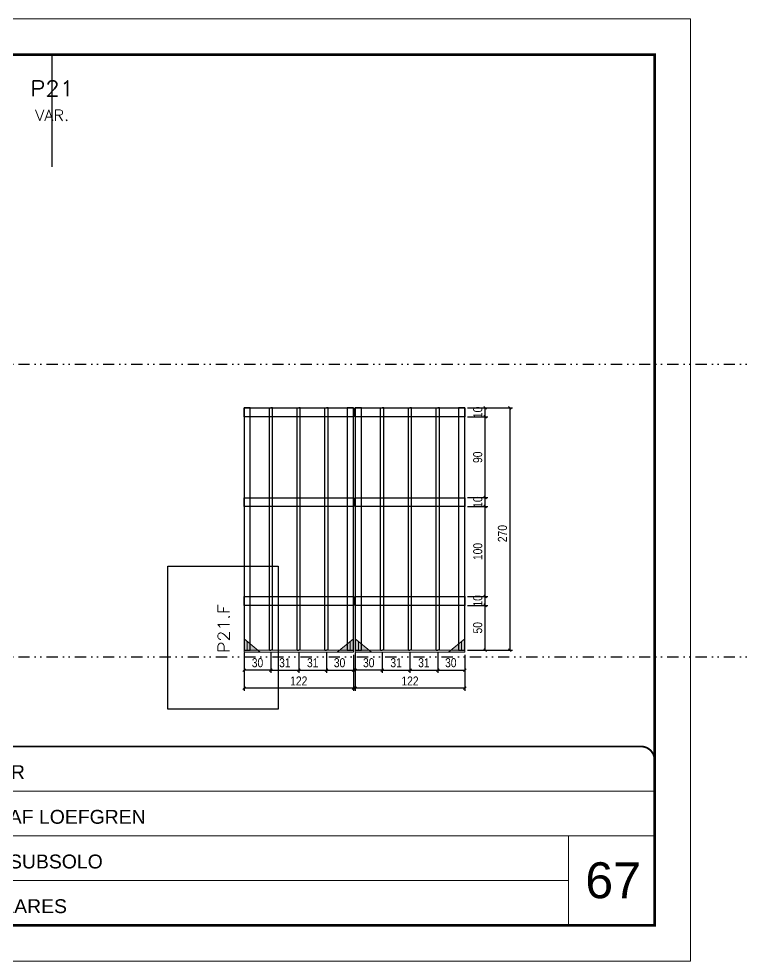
# Model space of a CAD drawing. Header units: millimetres. Extents: x 13777 to 27878, y -21631 to 6985.
# Drawn here: x 18306 to 19115, y -12442 to -11392 of the extents above; entities that cross this region are included whole.
import ezdxf
from ezdxf.enums import TextEntityAlignment as Align

# ---------------------------------------------------------------- set-up
doc = ezdxf.new("R2010")
doc.units = ezdxf.units.MM
for name, pattern in [('CONTINUO', [0]), ('DASHED', [0.75, 0.5, -0.25]), ('DIVIDE2', [0.625, 0.25, -0.125, 0, -0.125, 0, -0.125]), ('HIDDEN', [0.375, 0.25, -0.125])]:
    doc.linetypes.add(name, pattern=pattern)
doc.layers.add('00-FELIPE', color=6, linetype='Continuous', plot=False)
for name, color, linetype, lineweight in [('CARIMBO', 255, 'Continuous', 9), ('Folhas', 255, 'Continuous', 9), ('Madeira', 126, 'Continuous', 18), ('Sarr 2.2x7', 40, 'Continuous', 9), ('SARRAFO DE PRESSAO', 251, 'DASHED', 9), ('Texto Seção', 7, 'Continuous', 15)]:
    doc.layers.add(name, color=color, linetype=linetype, lineweight=lineweight)
for name, color, linetype in [('COTA', 241, 'Continuous'), ('Nível', 160, 'Continuous'), ('SARR_2.2x10', 60, 'Continuous'), ('SARR_3.5x7', 81, 'Continuous'), ('SARR_7x7', 40, 'Continuous'), ('Texto de Titulo', 7, 'Continuous'), ('Texto Qtd Sarr', 242, 'Continuous')]:
    doc.layers.add(name, color=color, linetype=linetype)
doc.styles.add('ARIAL', font='arial.ttf')
doc.styles.add('COTA TECNICA', font='techl___.ttf', dxfattribs={"height": 10})
doc.styles.add('REGUA-120', font='ROMANS.shx', dxfattribs={"height": 15})
doc.styles.add('ROMANS', font='romans.shx')
doc.styles.add('Tecnologia', font='')
doc.styles.get('Tecnologia').set_extended_font_data('Forgotten Futurist')
doc.dimstyles.new('PAINEL', dxfattribs={"dimtxt": 10, "dimasz": 3, "dimexe": 3, "dimexo": 3, "dimgap": 3, "dimtad": 1, "dimdec": 1, "dimzin": 12, "dimdsep": 46, "dimtxsty": 'COTA TECNICA', "dimblk1": 'OBLIQUE', "dimblk2": 'OBLIQUE', "dimsah": 1, "dimcen": 0.9, "dimclrd": 4, "dimclre": 4, "dimclrt": 240, "dimadec": 1, "dimazin": 3, "dimtfac": 1, "dimtdec": 1, "dimtmove": 0, "dimatfit": 3, "dimfxl": 1, "dimtolj": 1, "dimtzin": 12, "dimarcsym": 0})

# ---------------------------------------------------------------- blocks, each defined once
blk = doc.blocks.new('9999999999')
at = {"color": 30, "linetype": 'CONTINUO'}
for p, q in [((98564.6, 34230.2), (98564.6, 34429.4)), ((98564.6, 34379.6), (99584, 34379.6)), ((98564.6, 34329.8), (99488, 34329.8)), ((99584, 34329.8), (99488, 34329.8)), ((99488, 34329.8), (99488, 34230.2)), ((98564.6, 34280), (99488, 34280))]:
    blk.add_line(p, q, dxfattribs=at)
at = {"color": 30, "linetype": 'CONTINUO', "const_width": 2}
blk.add_lwpolyline([(99584, 34230.2), (99584, 34414.4, 0.414214), (99569, 34429.4), (98229, 34429.4, 0.414214), (98214, 34414.4), (98214, 34245.2, 0.414214), (98229, 34230.2), (99584, 34230.2)], format="xyb", dxfattribs=at)
at = {"layer": 'Folhas'}
blk.add_lwpolyline([(98139, 34190.2), (99624, 34190.2), (99624, 35240.2), (98139, 35240.2)], close=True, dxfattribs=at)
at = {"layer": 'Folhas', "color": 30, "const_width": 3}
blk.add_lwpolyline([(98214, 34230.2), (99584, 34230.2), (99584, 35200.2), (98214, 35200.2)], close=True, dxfattribs=at)
at = {"color": 7, "linetype": 'Continuous', "ltscale": 5, "style": 'ARIAL'}
for s, height, p in [('SKR', 15.48, (98837.7, 34393.1)), ('LEAF LOEFGREN', 15.483, (98837.7, 34343.3)), ('4° SUBSOLO', 15.48, (98837.7, 34293.5)), ('NOVA SISTEMAS CONSTRUTIVOS', 11.059, (98263.2, 34267.2)), ('PILARES', 15.48, (98837.7, 34243.7))]:
    blk.add_text(s, height=height, dxfattribs=at).set_placement(p)
at = {"layer": 'Folhas', "color": 7, "style": 'Tecnologia', "width": 1.5}
for s, p in [('CLIENTE:', (98573.7, 34397.2)), ('OBRA:', (98573.7, 34347.3)), ('PAVIMENTO:', (98573.7, 34297.5)), ('PROJETO:', (98573.7, 34247.7))]:
    blk.add_text(s, height=14, dxfattribs=at).set_placement(p)
blk = doc.blocks.new('_Oblique')
at = {"color": 0, "linetype": 'ByBlock', "lineweight": -2}
blk.add_line((-0.5, -0.5), (0.5, 0.5), dxfattribs=at)
blk = doc.blocks.new('*D3008')
at = {"layer": 'COTA', "color": 4, "lineweight": -2, "transparency": 16777216}
for p, q in [((18681.4, -12114.2), (18681.4, -12141.4)), ((18803.4, -12114.2), (18803.4, -12141.4)), ((18803.4, -12138.4), (18681.4, -12138.4))]:
    blk.add_line(p, q, dxfattribs=at)
at = {"layer": 'Defpoints', "color": 0, "transparency": 16777216}
for p in [(18681.4, -12111.2), (18803.4, -12111.2), (18681.4, -12138.4)]:
    blk.add_point(p, dxfattribs=at)
at = {"layer": 'COTA', "color": 4, "lineweight": -2, "transparency": 16777216, "xscale": 3, "yscale": 3, "zscale": 3, "rotation": 180}
blk.add_blockref('_Oblique', (18681.4, -12138.4), dxfattribs=at)
at = {"layer": 'COTA', "color": 4, "lineweight": -2, "transparency": 16777216, "xscale": 3, "yscale": 3, "zscale": 3}
blk.add_blockref('_Oblique', (18803.4, -12138.4), dxfattribs=at)
at = {"layer": 'COTA', "color": 240, "transparency": 16777216, "insert": (18742.4, -12130.3), "char_height": 10, "attachment_point": 5, "style": 'COTA TECNICA'}
blk.add_mtext('\\A1;122', dxfattribs=at)
blk = doc.blocks.new('*D3009')
at = {"layer": 'COTA', "color": 4, "lineweight": -2, "transparency": 16777216}
for p, q in [((18681.4, -12099), (18681.4, -12121.2)), ((18711.4, -12099), (18711.4, -12121.2)), ((18711.4, -12118.2), (18681.4, -12118.2))]:
    blk.add_line(p, q, dxfattribs=at)
at = {"layer": 'Defpoints', "color": 0, "transparency": 16777216}
for p in [(18681.4, -12096), (18711.4, -12096), (18681.4, -12118.2)]:
    blk.add_point(p, dxfattribs=at)
at = {"layer": 'COTA', "color": 4, "lineweight": -2, "transparency": 16777216, "xscale": 3, "yscale": 3, "zscale": 3, "rotation": 180}
blk.add_blockref('_Oblique', (18681.4, -12118.2), dxfattribs=at)
at = {"layer": 'COTA', "color": 4, "lineweight": -2, "transparency": 16777216, "xscale": 3, "yscale": 3, "zscale": 3}
blk.add_blockref('_Oblique', (18711.4, -12118.2), dxfattribs=at)
at = {"layer": 'COTA', "color": 240, "transparency": 16777216, "insert": (18696.4, -12110), "char_height": 10, "attachment_point": 5, "style": 'COTA TECNICA'}
blk.add_mtext('\\A1;30', dxfattribs=at)
blk = doc.blocks.new('*D3010')
at = {"layer": 'COTA', "color": 4, "lineweight": -2, "transparency": 16777216}
for p, q in [((18773.4, -12099), (18773.4, -12121.2)), ((18803.4, -12101.2), (18803.4, -12121.2)), ((18773.4, -12118.2), (18803.4, -12118.2))]:
    blk.add_line(p, q, dxfattribs=at)
at = {"layer": 'Defpoints', "color": 0, "transparency": 16777216}
for p in [(18773.4, -12096), (18803.4, -12098.2), (18803.4, -12118.2)]:
    blk.add_point(p, dxfattribs=at)
at = {"layer": 'COTA', "color": 4, "lineweight": -2, "transparency": 16777216, "xscale": 3, "yscale": 3, "zscale": 3, "rotation": 180}
blk.add_blockref('_Oblique', (18773.4, -12118.2), dxfattribs=at)
at = {"layer": 'COTA', "color": 4, "lineweight": -2, "transparency": 16777216, "xscale": 3, "yscale": 3, "zscale": 3}
blk.add_blockref('_Oblique', (18803.4, -12118.2), dxfattribs=at)
at = {"layer": 'COTA', "color": 240, "transparency": 16777216, "insert": (18787.9, -12110), "char_height": 10, "attachment_point": 5, "style": 'COTA TECNICA'}
blk.add_mtext('\\A1;30', dxfattribs=at)
blk = doc.blocks.new('*D3011')
at = {"layer": 'COTA', "color": 4, "lineweight": -2, "transparency": 16777216}
for p, q in [((18711.4, -12099), (18711.4, -12121.2)), ((18742.4, -12099), (18742.4, -12121.2)), ((18711.4, -12118.2), (18742.4, -12118.2))]:
    blk.add_line(p, q, dxfattribs=at)
at = {"layer": 'Defpoints', "color": 0, "transparency": 16777216}
for p in [(18711.4, -12096), (18742.4, -12096), (18742.4, -12118.2)]:
    blk.add_point(p, dxfattribs=at)
at = {"layer": 'COTA', "color": 4, "lineweight": -2, "transparency": 16777216, "xscale": 3, "yscale": 3, "zscale": 3, "rotation": 180}
blk.add_blockref('_Oblique', (18711.4, -12118.2), dxfattribs=at)
at = {"layer": 'COTA', "color": 4, "lineweight": -2, "transparency": 16777216, "xscale": 3, "yscale": 3, "zscale": 3}
blk.add_blockref('_Oblique', (18742.4, -12118.2), dxfattribs=at)
at = {"layer": 'COTA', "color": 240, "transparency": 16777216, "insert": (18726.9, -12110), "char_height": 10, "attachment_point": 5, "style": 'COTA TECNICA'}
blk.add_mtext('\\A1;31', dxfattribs=at)
blk = doc.blocks.new('*D3012')
at = {"layer": 'COTA', "color": 4, "lineweight": -2, "transparency": 16777216}
for p, q in [((18806.4, -12046), (18829.1, -12046)), ((18826.1, -12096), (18826.1, -12046)), ((18806.4, -12096), (18829.1, -12096))]:
    blk.add_line(p, q, dxfattribs=at)
at = {"layer": 'Defpoints', "color": 0, "transparency": 16777216}
for p in [(18803.4, -12046), (18826.1, -12046), (18803.4, -12096)]:
    blk.add_point(p, dxfattribs=at)
at = {"layer": 'COTA', "color": 4, "lineweight": -2, "transparency": 16777216, "xscale": 3, "yscale": 3, "zscale": 3}
for p, rotation in [((18826.1, -12046), 90), ((18826.1, -12096), 270)]:
    blk.add_blockref('_Oblique', p, dxfattribs=dict(at, rotation=rotation))
at = {"layer": 'COTA', "color": 240, "transparency": 16777216, "insert": (18817.9, -12071), "char_height": 10, "attachment_point": 5, "rotation": 90, "style": 'COTA TECNICA'}
blk.add_mtext('\\A1;50', dxfattribs=at)
blk = doc.blocks.new('*D3013')
at = {"layer": 'COTA', "color": 4, "lineweight": -2, "transparency": 16777216}
for p, q in [((18742.4, -12099), (18742.4, -12121.2)), ((18773.4, -12099), (18773.4, -12121.2)), ((18742.4, -12118.2), (18773.4, -12118.2))]:
    blk.add_line(p, q, dxfattribs=at)
at = {"layer": 'Defpoints', "color": 0, "transparency": 16777216}
for p in [(18742.4, -12096), (18773.4, -12096), (18773.4, -12118.2)]:
    blk.add_point(p, dxfattribs=at)
at = {"layer": 'COTA', "color": 4, "lineweight": -2, "transparency": 16777216, "xscale": 3, "yscale": 3, "zscale": 3, "rotation": 180}
blk.add_blockref('_Oblique', (18742.4, -12118.2), dxfattribs=at)
at = {"layer": 'COTA', "color": 4, "lineweight": -2, "transparency": 16777216, "xscale": 3, "yscale": 3, "zscale": 3}
blk.add_blockref('_Oblique', (18773.4, -12118.2), dxfattribs=at)
at = {"layer": 'COTA', "color": 240, "transparency": 16777216, "insert": (18757.9, -12110), "char_height": 10, "attachment_point": 5, "style": 'COTA TECNICA'}
blk.add_mtext('\\A1;31', dxfattribs=at)
blk = doc.blocks.new('*D3014')
at = {"layer": 'COTA', "color": 4, "lineweight": -2, "transparency": 16777216}
for p, q in [((18806.4, -12036), (18829.1, -12036)), ((18826.1, -12046), (18826.1, -12036)), ((18806.4, -12046), (18829.1, -12046))]:
    blk.add_line(p, q, dxfattribs=at)
at = {"layer": 'Defpoints', "color": 0, "transparency": 16777216}
for p in [(18803.4, -12036), (18826.1, -12036), (18803.4, -12046)]:
    blk.add_point(p, dxfattribs=at)
at = {"layer": 'COTA', "color": 4, "lineweight": -2, "transparency": 16777216, "xscale": 3, "yscale": 3, "zscale": 3}
for p, rotation in [((18826.1, -12036), 90), ((18826.1, -12046), 270)]:
    blk.add_blockref('_Oblique', p, dxfattribs=dict(at, rotation=rotation))
at = {"layer": 'COTA', "color": 240, "transparency": 16777216, "insert": (18818, -12041), "char_height": 10, "attachment_point": 5, "rotation": 90, "style": 'COTA TECNICA'}
blk.add_mtext('\\A1;10', dxfattribs=at)
blk = doc.blocks.new('*D3015')
at = {"layer": 'COTA', "color": 4, "lineweight": -2, "transparency": 16777216}
for p, q in [((18806.4, -11936), (18829.1, -11936)), ((18826.1, -12036), (18826.1, -11936)), ((18806.4, -12036), (18829.1, -12036))]:
    blk.add_line(p, q, dxfattribs=at)
at = {"layer": 'Defpoints', "color": 0, "transparency": 16777216}
for p in [(18803.4, -11936), (18826.1, -11936), (18803.4, -12036)]:
    blk.add_point(p, dxfattribs=at)
at = {"layer": 'COTA', "color": 4, "lineweight": -2, "transparency": 16777216, "xscale": 3, "yscale": 3, "zscale": 3}
for p, rotation in [((18826.1, -11936), 90), ((18826.1, -12036), 270)]:
    blk.add_blockref('_Oblique', p, dxfattribs=dict(at, rotation=rotation))
at = {"layer": 'COTA', "color": 240, "transparency": 16777216, "insert": (18818, -11986), "char_height": 10, "attachment_point": 5, "rotation": 90, "style": 'COTA TECNICA'}
blk.add_mtext('\\A1;100', dxfattribs=at)
blk = doc.blocks.new('*D3016')
at = {"layer": 'COTA', "color": 4, "lineweight": -2, "transparency": 16777216}
for p, q in [((18806.4, -11926), (18829.1, -11926)), ((18826.1, -11936), (18826.1, -11926)), ((18806.4, -11936), (18829.1, -11936))]:
    blk.add_line(p, q, dxfattribs=at)
at = {"layer": 'Defpoints', "color": 0, "transparency": 16777216}
for p in [(18803.4, -11926), (18826.1, -11926), (18803.4, -11936)]:
    blk.add_point(p, dxfattribs=at)
at = {"layer": 'COTA', "color": 4, "lineweight": -2, "transparency": 16777216, "xscale": 3, "yscale": 3, "zscale": 3}
for p, rotation in [((18826.1, -11926), 90), ((18826.1, -11936), 270)]:
    blk.add_blockref('_Oblique', p, dxfattribs=dict(at, rotation=rotation))
at = {"layer": 'COTA', "color": 240, "transparency": 16777216, "insert": (18818, -11931), "char_height": 10, "attachment_point": 5, "rotation": 90, "style": 'COTA TECNICA'}
blk.add_mtext('\\A1;10', dxfattribs=at)
blk = doc.blocks.new('*D3017')
at = {"layer": 'COTA', "color": 4, "lineweight": -2, "transparency": 16777216}
for p, q in [((18806.4, -11836), (18829.1, -11836)), ((18826.1, -11926), (18826.1, -11836)), ((18806.4, -11926), (18829.1, -11926))]:
    blk.add_line(p, q, dxfattribs=at)
at = {"layer": 'Defpoints', "color": 0, "transparency": 16777216}
for p in [(18803.4, -11836), (18826.1, -11836), (18803.4, -11926)]:
    blk.add_point(p, dxfattribs=at)
at = {"layer": 'COTA', "color": 4, "lineweight": -2, "transparency": 16777216, "xscale": 3, "yscale": 3, "zscale": 3}
for p, rotation in [((18826.1, -11836), 90), ((18826.1, -11926), 270)]:
    blk.add_blockref('_Oblique', p, dxfattribs=dict(at, rotation=rotation))
at = {"layer": 'COTA', "color": 240, "transparency": 16777216, "insert": (18817.9, -11881), "char_height": 10, "attachment_point": 5, "rotation": 90, "style": 'COTA TECNICA'}
blk.add_mtext('\\A1;90', dxfattribs=at)
blk = doc.blocks.new('*D3018')
at = {"layer": 'COTA', "color": 4, "lineweight": -2, "transparency": 16777216}
for p, q in [((18806.4, -11826), (18829.1, -11826)), ((18826.1, -11836), (18826.1, -11826)), ((18806.4, -11836), (18829.1, -11836))]:
    blk.add_line(p, q, dxfattribs=at)
at = {"layer": 'Defpoints', "color": 0, "transparency": 16777216}
for p in [(18803.4, -11826), (18826.1, -11826), (18803.4, -11836)]:
    blk.add_point(p, dxfattribs=at)
at = {"layer": 'COTA', "color": 4, "lineweight": -2, "transparency": 16777216, "xscale": 3, "yscale": 3, "zscale": 3}
for p, rotation in [((18826.1, -11826), 90), ((18826.1, -11836), 270)]:
    blk.add_blockref('_Oblique', p, dxfattribs=dict(at, rotation=rotation))
at = {"layer": 'COTA', "color": 240, "transparency": 16777216, "insert": (18818, -11831), "char_height": 10, "attachment_point": 5, "rotation": 90, "style": 'COTA TECNICA'}
blk.add_mtext('\\A1;10', dxfattribs=at)
blk = doc.blocks.new('*D3019')
at = {"layer": 'COTA', "color": 4, "lineweight": -2, "transparency": 16777216}
for p, q in [((18806.4, -11826), (18856.6, -11826)), ((18853.6, -11826), (18853.6, -12096)), ((18806.4, -12096), (18856.6, -12096))]:
    blk.add_line(p, q, dxfattribs=at)
at = {"layer": 'Defpoints', "color": 0, "transparency": 16777216}
for p in [(18803.4, -11826), (18803.4, -12096), (18853.6, -12096)]:
    blk.add_point(p, dxfattribs=at)
at = {"layer": 'COTA', "color": 4, "lineweight": -2, "transparency": 16777216, "xscale": 3, "yscale": 3, "zscale": 3}
for p, rotation in [((18853.6, -11826), 90), ((18853.6, -12096), 270)]:
    blk.add_blockref('_Oblique', p, dxfattribs=dict(at, rotation=rotation))
at = {"layer": 'COTA', "color": 240, "transparency": 16777216, "insert": (18845.5, -11966), "char_height": 10, "attachment_point": 5, "rotation": 90, "style": 'COTA TECNICA'}
blk.add_mtext('\\A1;270', dxfattribs=at)
blk = doc.blocks.new('*D3020')
at = {"layer": 'COTA', "color": 4, "lineweight": -2, "transparency": 16777216}
for p, q in [((18557.4, -12114.2), (18557.4, -12141.4)), ((18679.4, -12114.2), (18679.4, -12141.4)), ((18679.4, -12138.4), (18557.4, -12138.4))]:
    blk.add_line(p, q, dxfattribs=at)
at = {"layer": 'Defpoints', "color": 0, "transparency": 16777216}
for p in [(18557.4, -12111.2), (18679.4, -12111.2), (18557.4, -12138.4)]:
    blk.add_point(p, dxfattribs=at)
at = {"layer": 'COTA', "color": 4, "lineweight": -2, "transparency": 16777216, "xscale": 3, "yscale": 3, "zscale": 3, "rotation": 180}
blk.add_blockref('_Oblique', (18557.4, -12138.4), dxfattribs=at)
at = {"layer": 'COTA', "color": 4, "lineweight": -2, "transparency": 16777216, "xscale": 3, "yscale": 3, "zscale": 3}
blk.add_blockref('_Oblique', (18679.4, -12138.4), dxfattribs=at)
at = {"layer": 'COTA', "color": 240, "transparency": 16777216, "insert": (18618.4, -12130.3), "char_height": 10, "attachment_point": 5, "style": 'COTA TECNICA'}
blk.add_mtext('\\A1;122', dxfattribs=at)
blk = doc.blocks.new('*D3021')
at = {"layer": 'COTA', "color": 4, "lineweight": -2, "transparency": 16777216}
for p, q in [((18557.4, -12099), (18557.4, -12121.2)), ((18587.4, -12099), (18587.4, -12121.2)), ((18587.4, -12118.2), (18557.4, -12118.2))]:
    blk.add_line(p, q, dxfattribs=at)
at = {"layer": 'Defpoints', "color": 0, "transparency": 16777216}
for p in [(18557.4, -12096), (18587.4, -12096), (18557.4, -12118.2)]:
    blk.add_point(p, dxfattribs=at)
at = {"layer": 'COTA', "color": 4, "lineweight": -2, "transparency": 16777216, "xscale": 3, "yscale": 3, "zscale": 3, "rotation": 180}
blk.add_blockref('_Oblique', (18557.4, -12118.2), dxfattribs=at)
at = {"layer": 'COTA', "color": 4, "lineweight": -2, "transparency": 16777216, "xscale": 3, "yscale": 3, "zscale": 3}
blk.add_blockref('_Oblique', (18587.4, -12118.2), dxfattribs=at)
at = {"layer": 'COTA', "color": 240, "transparency": 16777216, "insert": (18572.4, -12110), "char_height": 10, "attachment_point": 5, "style": 'COTA TECNICA'}
blk.add_mtext('\\A1;30', dxfattribs=at)
blk = doc.blocks.new('*D3022')
at = {"layer": 'COTA', "color": 4, "lineweight": -2, "transparency": 16777216}
for p, q in [((18649.4, -12099), (18649.4, -12121.2)), ((18679.4, -12101.2), (18679.4, -12121.2)), ((18649.4, -12118.2), (18679.4, -12118.2))]:
    blk.add_line(p, q, dxfattribs=at)
at = {"layer": 'Defpoints', "color": 0, "transparency": 16777216}
for p in [(18649.4, -12096), (18679.4, -12098.2), (18679.4, -12118.2)]:
    blk.add_point(p, dxfattribs=at)
at = {"layer": 'COTA', "color": 4, "lineweight": -2, "transparency": 16777216, "xscale": 3, "yscale": 3, "zscale": 3, "rotation": 180}
blk.add_blockref('_Oblique', (18649.4, -12118.2), dxfattribs=at)
at = {"layer": 'COTA', "color": 4, "lineweight": -2, "transparency": 16777216, "xscale": 3, "yscale": 3, "zscale": 3}
blk.add_blockref('_Oblique', (18679.4, -12118.2), dxfattribs=at)
at = {"layer": 'COTA', "color": 240, "transparency": 16777216, "insert": (18663.9, -12110), "char_height": 10, "attachment_point": 5, "style": 'COTA TECNICA'}
blk.add_mtext('\\A1;30', dxfattribs=at)
blk = doc.blocks.new('*D3023')
at = {"layer": 'COTA', "color": 4, "lineweight": -2, "transparency": 16777216}
for p, q in [((18587.4, -12099), (18587.4, -12121.2)), ((18618.4, -12099), (18618.4, -12121.2)), ((18587.4, -12118.2), (18618.4, -12118.2))]:
    blk.add_line(p, q, dxfattribs=at)
at = {"layer": 'Defpoints', "color": 0, "transparency": 16777216}
for p in [(18587.4, -12096), (18618.4, -12096), (18618.4, -12118.2)]:
    blk.add_point(p, dxfattribs=at)
at = {"layer": 'COTA', "color": 4, "lineweight": -2, "transparency": 16777216, "xscale": 3, "yscale": 3, "zscale": 3, "rotation": 180}
blk.add_blockref('_Oblique', (18587.4, -12118.2), dxfattribs=at)
at = {"layer": 'COTA', "color": 4, "lineweight": -2, "transparency": 16777216, "xscale": 3, "yscale": 3, "zscale": 3}
blk.add_blockref('_Oblique', (18618.4, -12118.2), dxfattribs=at)
at = {"layer": 'COTA', "color": 240, "transparency": 16777216, "insert": (18602.9, -12110), "char_height": 10, "attachment_point": 5, "style": 'COTA TECNICA'}
blk.add_mtext('\\A1;31', dxfattribs=at)
blk = doc.blocks.new('*D3024')
at = {"layer": 'COTA', "color": 4, "lineweight": -2, "transparency": 16777216}
for p, q in [((18618.4, -12099), (18618.4, -12121.2)), ((18649.4, -12099), (18649.4, -12121.2)), ((18618.4, -12118.2), (18649.4, -12118.2))]:
    blk.add_line(p, q, dxfattribs=at)
at = {"layer": 'Defpoints', "color": 0, "transparency": 16777216}
for p in [(18618.4, -12096), (18649.4, -12096), (18649.4, -12118.2)]:
    blk.add_point(p, dxfattribs=at)
at = {"layer": 'COTA', "color": 4, "lineweight": -2, "transparency": 16777216, "xscale": 3, "yscale": 3, "zscale": 3, "rotation": 180}
blk.add_blockref('_Oblique', (18618.4, -12118.2), dxfattribs=at)
at = {"layer": 'COTA', "color": 4, "lineweight": -2, "transparency": 16777216, "xscale": 3, "yscale": 3, "zscale": 3}
blk.add_blockref('_Oblique', (18649.4, -12118.2), dxfattribs=at)
at = {"layer": 'COTA', "color": 240, "transparency": 16777216, "insert": (18633.9, -12110), "char_height": 10, "attachment_point": 5, "style": 'COTA TECNICA'}
blk.add_mtext('\\A1;31', dxfattribs=at)
blk = doc.blocks.new('titulo1')
at = {"layer": 'Defpoints', "color": 252, "linetype": 'HIDDEN', "ltscale": 2}
blk.add_line((0, 0), (0, 125), dxfattribs=at)
at = {"layer": 'Defpoints', "style": 'ROMANS', "oblique": 15}
blk.add_attdef('FOLHA', text='', height=10, dxfattribs=at).set_placement((0, 15.6), align=Align.MIDDLE_CENTER)
at = {"layer": 'Texto Qtd Sarr', "color": 3, "style": 'ROMANS', "oblique": 15}
for tag, height, p in [('TITULO', 17, (0, 71.4)), ('SEÇÃO', 12, (0, 41.5))]:
    blk.add_attdef(tag, text='', height=height, dxfattribs=at).set_placement(p, align=Align.MIDDLE_CENTER)

msp = doc.modelspace()

# ---------------------------------------------------------------- hatches: boundary and pattern name
at = {"layer": 'Madeira'}
h = msp.add_hatch(color=252, dxfattribs=at)
h.dxf.hatch_style = 2
h.paths.add_polyline_path([(18557.36, -12083.19), (18557.36, -12098.19), (18575.36, -12098.19)])
h = msp.add_hatch(color=252, dxfattribs=at)
h.dxf.hatch_style = 2
h.paths.add_polyline_path([(18679.36, -12083.19), (18679.36, -12098.19), (18661.36, -12098.19)])
h = msp.add_hatch(color=252, dxfattribs=at)
h.dxf.hatch_style = 2
h.paths.add_polyline_path([(18681.36, -12083.19), (18681.36, -12098.19), (18699.36, -12098.19)])
h = msp.add_hatch(color=252, dxfattribs=at)
h.dxf.hatch_style = 2
h.paths.add_polyline_path([(18803.36, -12083.19), (18803.36, -12098.19), (18785.36, -12098.19)])

# ---------------------------------------------------------------- linework, layer by layer
at = {"layer": '00-FELIPE'}
msp.add_lwpolyline([(18472.34, -12002.39), (18595.44, -12002.39), (18595.44, -12161.66), (18472.34, -12161.66)], close=True, dxfattribs=at)
at = {"layer": 'Madeira'}
for p, q in [((18557.36, -12095.99), (18557.36, -12098.19)), ((18557.36, -12095.99), (18557.36, -12098.19)), ((18557.36, -12095.99), (18557.36, -12098.19)), ((18681.36, -12095.99), (18681.36, -12098.19)), ((18681.36, -12095.99), (18681.36, -12098.19)), ((18681.36, -12095.99), (18681.36, -12098.19))]:
    msp.add_line(p, q, dxfattribs=at)
at = {"layer": 'Madeira', "color": 1, "linetype": 'HIDDEN'}
for p, q in [((18567.19, -12095.99), (18557.36, -12095.99)), ((18567.19, -12095.99), (18557.36, -12095.99)), ((18573.16, -12095.99), (18557.36, -12095.99)), ((18560.86, -12086.69), (18560.86, -12095.99)), ((18560.86, -12086.69), (18560.86, -12095.99)), ((18564.36, -12090.19), (18564.36, -12095.99)), ((18663.56, -12095.99), (18679.36, -12095.99)), ((18669.52, -12095.99), (18679.36, -12095.99)), ((18669.52, -12095.99), (18679.36, -12095.99)), ((18675.86, -12086.69), (18675.86, -12095.99)), ((18675.86, -12086.69), (18675.86, -12095.99)), ((18691.19, -12095.99), (18681.36, -12095.99)), ((18691.19, -12095.99), (18681.36, -12095.99)), ((18697.16, -12095.99), (18681.36, -12095.99)), ((18684.86, -12086.69), (18684.86, -12095.99)), ((18684.86, -12086.69), (18684.86, -12095.99)), ((18688.36, -12090.19), (18688.36, -12095.99)), ((18787.56, -12095.99), (18803.36, -12095.99)), ((18793.52, -12095.99), (18803.36, -12095.99)), ((18793.52, -12095.99), (18803.36, -12095.99)), ((18799.86, -12086.69), (18799.86, -12095.99)), ((18799.86, -12086.69), (18799.86, -12095.99))]:
    msp.add_line(p, q, dxfattribs=at)
at = {"layer": 'Madeira', "color": 0}
for points in [[(18557.36, -12083.19), (18557.36, -12098.19), (18575.36, -12098.19), (18557.36, -12083.19)], [(18679.36, -12083.19), (18679.36, -12098.19), (18661.36, -12098.19), (18679.36, -12083.19)], [(18681.36, -12083.19), (18681.36, -12098.19), (18699.36, -12098.19), (18681.36, -12083.19)], [(18803.36, -12083.19), (18803.36, -12098.19), (18785.36, -12098.19), (18803.36, -12083.19)]]:
    msp.add_lwpolyline(points, dxfattribs=at)
at = {"layer": 'Nível', "color": 4, "linetype": 'DIVIDE2', "ltscale": 50}
for p, q in [((13777.11, -11777.19), (21531.15, -11777.19)), ((13777.11, -12103.19), (21531.15, -12103.19))]:
    msp.add_line(p, q, dxfattribs=at)
at = {"layer": 'Sarr 2.2x7'}
for points in [[(18679.36, -12095.99), (18557.36, -12095.99), (18557.36, -12098.19), (18679.36, -12098.19)], [(18803.36, -12095.99), (18681.36, -12095.99), (18681.36, -12098.19), (18803.36, -12098.19)]]:
    msp.add_lwpolyline(points, close=True, dxfattribs=at)
at = {"layer": 'SARR_2.2x10'}
for points in [[(18557.36, -11826.03), (18679.36, -11826.03), (18679.36, -11836.03), (18557.36, -11836.03)], [(18681.36, -11826.03), (18803.36, -11826.03), (18803.36, -11836.03), (18681.36, -11836.03)], [(18557.36, -11926.03), (18679.36, -11926.03), (18679.36, -11936.03), (18557.36, -11936.03)], [(18681.36, -11926.03), (18803.36, -11926.03), (18803.36, -11936.03), (18681.36, -11936.03)], [(18557.36, -12036.03), (18679.36, -12036.03), (18679.36, -12046.03), (18557.36, -12046.03)], [(18681.36, -12036.03), (18803.36, -12036.03), (18803.36, -12046.03), (18681.36, -12046.03)]]:
    msp.add_lwpolyline(points, close=True, dxfattribs=at)
at = {"layer": 'SARR_3.5x7'}
for p, q in [((18585.61, -12095.99), (18585.61, -11826.03)), ((18585.61, -11826.03), (18587.36, -11826.03)), ((18589.11, -11826.03), (18587.36, -11826.03)), ((18589.11, -12095.99), (18589.11, -11826.03)), ((18616.61, -12095.99), (18616.61, -11826.03)), ((18616.61, -11826.03), (18618.36, -11826.03)), ((18620.11, -11826.03), (18618.36, -11826.03)), ((18620.11, -12095.99), (18620.11, -11826.03)), ((18647.61, -12095.99), (18647.61, -11826.03)), ((18647.61, -11826.03), (18649.36, -11826.03)), ((18651.11, -11826.03), (18649.36, -11826.03)), ((18651.11, -12095.99), (18651.11, -11826.03)), ((18709.61, -12095.99), (18709.61, -11826.03)), ((18709.61, -11826.03), (18711.36, -11826.03)), ((18713.11, -11826.03), (18711.36, -11826.03)), ((18713.11, -12095.99), (18713.11, -11826.03)), ((18740.61, -12095.99), (18740.61, -11826.03)), ((18740.61, -11826.03), (18742.36, -11826.03)), ((18744.11, -11826.03), (18742.36, -11826.03)), ((18744.11, -12095.99), (18744.11, -11826.03)), ((18771.61, -12095.99), (18771.61, -11826.03)), ((18771.61, -11826.03), (18773.36, -11826.03)), ((18775.11, -11826.03), (18773.36, -11826.03)), ((18775.11, -12095.99), (18775.11, -11826.03)), ((18585.61, -12095.99), (18587.36, -12095.99)), ((18589.11, -12095.99), (18587.36, -12095.99)), ((18616.61, -12095.99), (18618.36, -12095.99)), ((18620.11, -12095.99), (18618.36, -12095.99)), ((18647.61, -12095.99), (18649.36, -12095.99)), ((18651.11, -12095.99), (18649.36, -12095.99)), ((18709.61, -12095.99), (18711.36, -12095.99)), ((18713.11, -12095.99), (18711.36, -12095.99)), ((18740.61, -12095.99), (18742.36, -12095.99)), ((18744.11, -12095.99), (18742.36, -12095.99)), ((18771.61, -12095.99), (18773.36, -12095.99)), ((18775.11, -12095.99), (18773.36, -12095.99))]:
    msp.add_line(p, q, dxfattribs=at)
at = {"layer": 'SARR_7x7'}
for points in [[(18557.36, -12095.99), (18564.36, -12095.99), (18564.36, -11826.03), (18557.36, -11826.03)], [(18672.36, -12095.99), (18679.36, -12095.99), (18679.36, -11826.03), (18672.36, -11826.03)], [(18681.36, -12095.99), (18688.36, -12095.99), (18688.36, -11826.03), (18681.36, -11826.03)], [(18796.36, -12095.99), (18803.36, -12095.99), (18803.36, -11826.03), (18796.36, -11826.03)]]:
    msp.add_lwpolyline(points, close=True, dxfattribs=at)

# ---------------------------------------------------------------- block references
at = {"layer": 'SARRAFO DE PRESSAO', "color": 6, "linetype": 'ByBlock'}
msp.add_blockref('9999999999', (-80569.01, -46632.68), dxfattribs=at)
at = {"layer": 'Texto Seção'}
ref = msp.add_blockref('titulo1', (18343.47, -11557.47), dxfattribs=at)
ref.add_attrib('TITULO', 'P21', dxfattribs={"layer": 'Texto de Titulo', "color": 7, "height": 17, "style": 'ROMANS', "width": 1.1}).set_placement((18343.47, -11469.97), align=Align.MIDDLE_CENTER)
ref.add_attrib('SEÇÃO', 'VAR.', dxfattribs={"layer": 'Texto de Titulo', "color": 7, "height": 12, "style": 'ROMANS', "width": 1.1}).set_placement((18343.47, -11499.97), align=Align.MIDDLE_CENTER)

# ---------------------------------------------------------------- texts
at = {"layer": 'CARIMBO', "style": 'ARIAL'}
msp.add_text('67', height=40, dxfattribs=at).set_placement((18937.83, -12372.33))
at = {"layer": 'Texto Seção', "style": 'REGUA-120', "width": 1.1}
msp.add_text('P21.F', height=13, rotation=90, dxfattribs=at).set_placement((18541.35, -12099.31))

# ---------------------------------------------------------------- dimensions: what is measured, and where the dimension line sits
at = {"layer": 'COTA'}
for base, p1, p2, picture, middle in [((18826.05, -11825.99), (18803.36, -11835.99), (18803.36, -11825.99), '*D3018', (18826.05, -11830.99)), ((18853.55, -12095.99), (18803.36, -11826.03), (18803.36, -12095.99), '*D3019', (18853.55, -11966.03)), ((18826.05, -11925.99), (18803.36, -11935.99), (18803.36, -11925.99), '*D3016', (18826.05, -11930.99)), ((18826.05, -12035.99), (18803.36, -12045.99), (18803.36, -12035.99), '*D3014', (18826.05, -12040.99))]:
    dim = msp.add_linear_dim(base=base, p1=p1, p2=p2, angle=90, dimstyle='PAINEL', override={"dimtmove": 1}, dxfattribs=at)
    dim.commit()
    dim.dimension.update_dxf_attribs({"geometry": picture, "text_midpoint": middle, "dimtype": 160})
for base, p1, p2, angle, picture, middle in [((18826.05, -11835.99), (18803.36, -11925.99), (18803.36, -11835.99), 90, '*D3017', (18817.92, -11880.99)), ((18826.05, -11935.99), (18803.36, -12035.99), (18803.36, -11935.99), 90, '*D3015', (18817.95, -11985.99)), ((18826.05, -12045.99), (18803.36, -12095.99), (18803.36, -12045.99), 90, '*D3012', (18817.94, -12070.99)), ((18557.36, -12118.19), (18587.36, -12095.99), (18557.36, -12095.99), 180, '*D3021', (18572.36, -12109.97)), ((18681.36, -12118.19), (18711.36, -12095.99), (18681.36, -12095.99), 180, '*D3009', (18696.36, -12109.97)), ((18557.36, -12138.37), (18679.36, -12111.19), (18557.36, -12111.19), 180, '*D3020', (18618.36, -12130.31)), ((18681.36, -12138.37), (18803.36, -12111.19), (18681.36, -12111.19), 180, '*D3008', (18742.36, -12130.31))]:
    dim = msp.add_linear_dim(base=base, p1=p1, p2=p2, angle=angle, dimstyle='PAINEL', override={"dimtmove": 1}, dxfattribs=at)
    dim.commit()
    dim.dimension.update_dxf_attribs({"geometry": picture, "text_midpoint": middle})
for base, p1, p2, picture, middle in [((18618.36, -12118.19), (18587.36, -12095.99), (18618.36, -12095.99), '*D3023', (18602.86, -12109.97)), ((18649.36, -12118.19), (18618.36, -12095.99), (18649.36, -12095.99), '*D3024', (18633.86, -12109.97)), ((18742.36, -12118.19), (18711.36, -12095.99), (18742.36, -12095.99), '*D3011', (18726.86, -12109.97)), ((18773.36, -12118.19), (18742.36, -12095.99), (18773.36, -12095.99), '*D3013', (18757.86, -12109.97))]:
    dim = msp.add_linear_dim(base=base, p1=p1, p2=p2, dimstyle='PAINEL', override={"dimtmove": 1}, dxfattribs=at)
    dim.commit()
    dim.dimension.update_dxf_attribs({"geometry": picture, "text_midpoint": middle})
for base, p1, p2, picture, middle in [((18679.36, -12118.19), (18649.36, -12095.99), (18679.36, -12098.19), '*D3022', (18663.86, -12118.19)), ((18803.36, -12118.19), (18773.36, -12095.99), (18803.36, -12098.19), '*D3010', (18787.86, -12118.19))]:
    dim = msp.add_linear_dim(base=base, p1=p1, p2=p2, dimstyle='PAINEL', override={"dimtmove": 1}, dxfattribs=at)
    dim.commit()
    dim.dimension.update_dxf_attribs({"geometry": picture, "text_midpoint": middle, "dimtype": 160})

doc.saveas('drawing.dxf')
